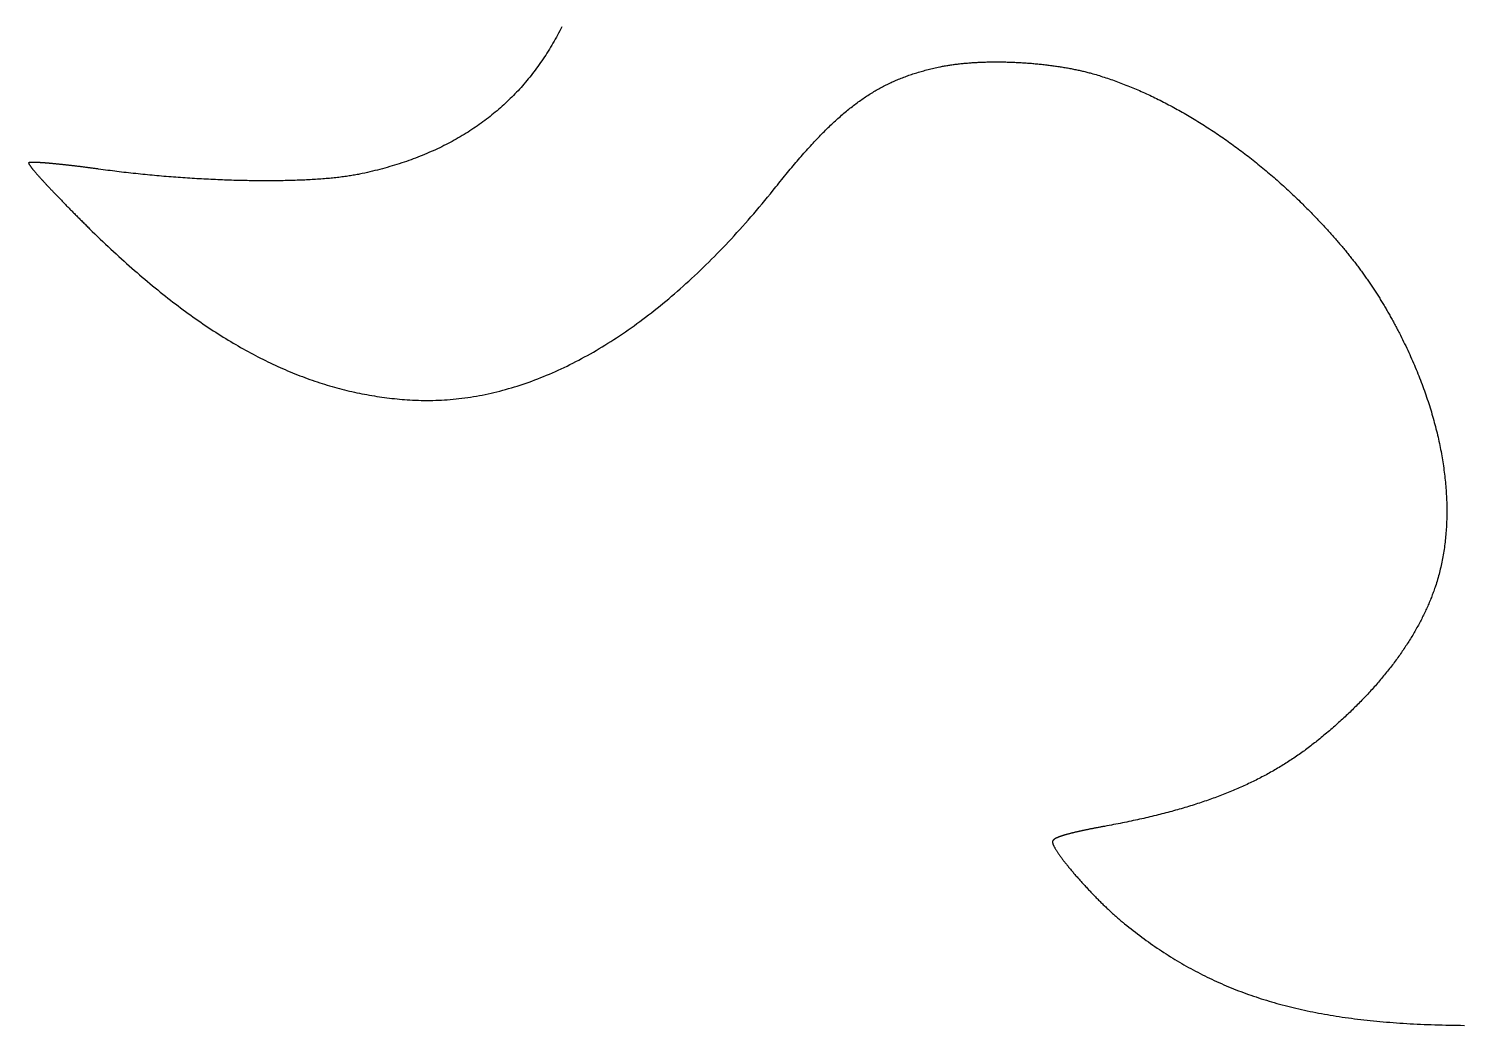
# Model space of a CAD drawing. Extents: x 0 to 527, y 0 to 420.
# Drawn here: x 487.32 to 496.7, y 25.66 to 32.19 of the extents above; entities that cross this region are included whole.
import ezdxf

# ---------------------------------------------------------------- set-up
doc = ezdxf.new("R2010")
doc.units = 0
doc.layers.get('0').update_dxf_attribs({"linetype": 'CONTINUOUS'})
doc.layers.add('LAYER_1', color=7, linetype='CONTINUOUS')

# ---------------------------------------------------------------- blocks, each defined once
blk = doc.blocks.new('LOGO')
at = {"layer": 'LAYER_1', "color": 5}
for points in [[(51.7285, 131.885, 0), (51.6534, 131.735, 0), (51.5774, 131.586, 0), (51.5005, 131.439, 0), (51.4225, 131.292, 0), (51.3436, 131.147, 0), (51.2637, 131.002, 0), (51.1829, 130.859, 0), (51.1011, 130.716, 0), (51.0183, 130.575, 0), (50.9346, 130.434, 0), (50.8499, 130.295, 0), (50.7642, 130.157, 0), (50.6776, 130.019, 0), (50.59, 129.883, 0), (50.5014, 129.748, 0), (50.4119, 129.613, 0), (50.3214, 129.48, 0), (50.2299, 129.348, 0), (50.1375, 129.216, 0), (50.0441, 129.086, 0), (49.9497, 128.957, 0), (49.8544, 128.829, 0), (49.7581, 128.702, 0), (49.6608, 128.576, 0), (49.5625, 128.451, 0), (49.4633, 128.326, 0), (49.3631, 128.203, 0), (49.262, 128.081, 0), (49.1598, 127.96, 0), (49.0567, 127.84, 0), (48.9527, 127.721, 0), (48.8476, 127.603, 0), (48.7416, 127.486, 0), (48.6346, 127.37, 0), (48.5267, 127.255, 0), (48.4178, 127.142, 0), (48.3079, 127.029, 0), (48.197, 126.917, 0), (48.0851, 126.806, 0), (47.9723, 126.696, 0), (47.8585, 126.587, 0), (47.7438, 126.479, 0), (47.628, 126.373, 0), (47.5113, 126.267, 0), (47.3936, 126.162, 0), (47.275, 126.058, 0), (47.1554, 125.956, 0), (47.0347, 125.854, 0), (46.9132, 125.753, 0), (46.7906, 125.653, 0), (46.6671, 125.555, 0), (46.5426, 125.457, 0), (46.4171, 125.36, 0), (46.2906, 125.265, 0), (46.1632, 125.17, 0), (46.0348, 125.077, 0), (45.9054, 124.984, 0), (45.775, 124.892, 0), (45.6437, 124.802, 0), (45.5114, 124.712, 0), (45.3781, 124.624, 0), (45.2438, 124.536, 0), (45.1085, 124.45, 0), (44.9723, 124.364, 0), (44.8351, 124.28, 0), (44.6969, 124.196, 0), (44.5577, 124.114, 0), (44.4176, 124.032, 0), (44.2764, 123.952, 0), (44.1343, 123.872, 0), (43.9912, 123.794, 0), (43.8472, 123.716, 0), (43.7021, 123.64, 0), (43.5561, 123.564, 0), (43.4091, 123.49, 0), (43.2611, 123.417, 0), (43.1121, 123.344, 0), (42.9622, 123.273, 0), (42.8112, 123.202, 0), (42.6593, 123.133, 0), (42.5064, 123.065, 0), (42.3525, 122.997, 0), (42.1976, 122.931, 0), (42.0418, 122.865, 0), (41.885, 122.801, 0), (41.7271, 122.738, 0), (41.5683, 122.675, 0), (41.4086, 122.614, 0), (41.2478, 122.554, 0), (41.086, 122.494, 0), (40.9233, 122.436, 0), (40.7596, 122.379, 0), (40.5949, 122.322, 0), (40.4292, 122.267, 0), (40.2625, 122.213, 0), (40.0948, 122.16, 0), (39.9262, 122.107, 0), (39.7565, 122.056, 0), (39.5859, 122.006, 0), (39.4143, 121.956, 0), (39.2417, 121.908, 0), (39.0681, 121.861, 0), (38.8935, 121.815, 0), (38.718, 121.769, 0), (38.5414, 121.725, 0), (38.3639, 121.682, 0), (38.1854, 121.639, 0), (38.0059, 121.598, 0), (37.8254, 121.558, 0), (37.6439, 121.519, 0), (37.4614, 121.48, 0)], [(78.3836, 129.047, 0), (78.4524, 129.062, 0), (78.5218, 129.076, 0), (78.5918, 129.089, 0), (78.6625, 129.103, 0), (78.7338, 129.116, 0), (78.8056, 129.129, 0), (78.8781, 129.141, 0), (78.9512, 129.153, 0), (79.0248, 129.165, 0), (79.099, 129.177, 0), (79.1737, 129.188, 0), (79.249, 129.199, 0), (79.3248, 129.21, 0), (79.4012, 129.221, 0), (79.478, 129.231, 0), (79.5554, 129.24, 0), (79.6333, 129.25, 0), (79.7117, 129.259, 0), (79.7905, 129.268, 0), (79.8698, 129.277, 0), (79.9496, 129.285, 0), (80.0298, 129.293, 0), (80.1105, 129.301, 0), (80.1915, 129.309, 0), (80.2731, 129.316, 0), (80.355, 129.323, 0), (80.4373, 129.329, 0), (80.52, 129.336, 0), (80.6031, 129.342, 0), (80.6866, 129.348, 0), (80.7705, 129.353, 0), (80.8547, 129.358, 0), (80.9392, 129.363, 0), (81.0241, 129.368, 0), (81.1093, 129.372, 0), (81.1948, 129.376, 0), (81.2806, 129.38, 0), (81.3668, 129.383, 0), (81.4532, 129.386, 0), (81.5399, 129.389, 0), (81.6269, 129.392, 0), (81.7141, 129.394, 0), (81.8016, 129.396, 0), (81.8893, 129.398, 0), (81.9772, 129.4, 0), (82.0654, 129.401, 0), (82.1538, 129.402, 0), (82.2424, 129.402, 0), (82.3312, 129.403, 0), (82.4201, 129.403, 0), (82.5093, 129.402, 0), (82.5986, 129.402, 0), (82.6881, 129.401, 0), (82.7777, 129.4, 0), (82.8674, 129.399, 0), (82.9573, 129.397, 0), (83.0473, 129.395, 0), (83.1374, 129.393, 0), (83.2276, 129.391, 0), (83.3179, 129.388, 0), (83.4082, 129.385, 0), (83.4987, 129.382, 0), (83.5892, 129.378, 0), (83.6797, 129.374, 0), (83.7703, 129.37, 0), (83.8609, 129.366, 0), (83.9516, 129.361, 0), (84.0422, 129.356, 0), (84.1329, 129.351, 0), (84.2236, 129.346, 0), (84.3142, 129.34, 0), (84.4048, 129.334, 0), (84.4954, 129.328, 0), (84.5859, 129.321, 0), (84.6764, 129.314, 0), (84.7669, 129.307, 0), (84.8572, 129.3, 0), (84.9475, 129.292, 0), (85.0377, 129.284, 0), (85.1277, 129.276, 0), (85.2177, 129.268, 0), (85.3075, 129.259, 0), (85.3973, 129.25, 0), (85.4868, 129.241, 0), (85.5763, 129.231, 0), (85.6656, 129.222, 0), (85.7547, 129.212, 0), (85.8436, 129.201, 0), (85.9323, 129.191, 0), (86.0209, 129.18, 0), (86.1092, 129.169, 0), (86.1974, 129.157, 0), (86.2853, 129.146, 0), (86.3729, 129.134, 0), (86.4604, 129.122, 0), (86.5475, 129.109, 0), (86.6344, 129.097, 0), (86.7211, 129.084, 0), (86.8074, 129.071, 0), (86.8935, 129.057, 0), (86.9793, 129.044, 0), (87.0647, 129.03, 0), (87.1499, 129.015, 0), (87.2347, 129.001, 0), (87.3192, 128.986, 0), (87.4033, 128.971, 0), (87.4871, 128.956, 0), (87.5705, 128.94, 0), (87.6535, 128.925, 0), (87.7361, 128.909, 0), (87.8184, 128.892, 0), (87.9002, 128.876, 0), (87.9816, 128.859, 0), (88.0626, 128.842, 0), (88.1432, 128.825, 0), (88.2233, 128.807, 0), (88.303, 128.789, 0), (88.3822, 128.771, 0), (88.4609, 128.753, 0), (88.5392, 128.735, 0), (88.617, 128.716, 0), (88.6942, 128.697, 0), (88.771, 128.677, 0), (88.8472, 128.658, 0), (88.923, 128.638, 0), (88.9981, 128.618, 0), (89.0728, 128.598, 0)], [(66.8301, 120.581, 0), (66.9342, 120.711, 0), (67.0376, 120.841, 0), (67.1404, 120.968, 0), (67.2427, 121.095, 0), (67.3443, 121.22, 0), (67.4453, 121.344, 0), (67.5457, 121.467, 0), (67.6456, 121.588, 0), (67.7449, 121.709, 0), (67.8437, 121.827, 0), (67.9419, 121.945, 0), (68.0396, 122.061, 0), (68.1368, 122.177, 0), (68.2334, 122.291, 0), (68.3296, 122.403, 0), (68.4253, 122.515, 0), (68.5205, 122.625, 0), (68.6152, 122.734, 0), (68.7095, 122.842, 0), (68.8034, 122.948, 0), (68.8968, 123.054, 0), (68.9897, 123.158, 0), (69.0823, 123.261, 0), (69.1744, 123.363, 0), (69.2662, 123.464, 0), (69.3575, 123.564, 0), (69.4485, 123.662, 0), (69.5391, 123.76, 0), (69.6294, 123.856, 0), (69.7193, 123.951, 0), (69.8089, 124.045, 0), (69.8981, 124.138, 0), (69.9871, 124.23, 0), (70.0757, 124.321, 0), (70.164, 124.411, 0), (70.2521, 124.499, 0), (70.3399, 124.587, 0), (70.4274, 124.673, 0), (70.5146, 124.759, 0), (70.6016, 124.843, 0), (70.6884, 124.927, 0), (70.775, 125.009, 0), (70.8613, 125.09, 0), (70.9474, 125.171, 0), (71.0334, 125.25, 0), (71.1191, 125.328, 0), (71.2047, 125.406, 0), (71.2901, 125.482, 0), (71.3754, 125.557, 0), (71.4605, 125.632, 0), (71.5455, 125.705, 0), (71.6303, 125.778, 0), (71.7151, 125.849, 0), (71.7997, 125.92, 0), (71.8843, 125.99, 0), (71.9687, 126.058, 0), (72.0531, 126.126, 0), (72.1375, 126.193, 0), (72.2217, 126.259, 0), (72.306, 126.324, 0), (72.3902, 126.389, 0), (72.4744, 126.452, 0), (72.5585, 126.515, 0), (72.6427, 126.576, 0), (72.7269, 126.637, 0), (72.8111, 126.697, 0), (72.8953, 126.756, 0), (72.9796, 126.815, 0), (73.0639, 126.872, 0), (73.1482, 126.929, 0), (73.2327, 126.984, 0), (73.3172, 127.04, 0), (73.4018, 127.094, 0), (73.4865, 127.147, 0), (73.5713, 127.2, 0), (73.6562, 127.252, 0), (73.7413, 127.303, 0), (73.8265, 127.353, 0), (73.9119, 127.403, 0), (73.9974, 127.452, 0), (74.0831, 127.5, 0), (74.1689, 127.547, 0), (74.255, 127.594, 0), (74.3412, 127.64, 0), (74.4277, 127.685, 0), (74.5144, 127.73, 0), (74.6013, 127.774, 0), (74.6885, 127.817, 0), (74.7759, 127.859, 0), (74.8635, 127.901, 0), (74.9515, 127.943, 0), (75.0397, 127.983, 0), (75.1282, 128.023, 0), (75.217, 128.062, 0), (75.3062, 128.101, 0), (75.3956, 128.139, 0), (75.4854, 128.176, 0), (75.5755, 128.213, 0), (75.666, 128.249, 0), (75.7568, 128.285, 0), (75.8481, 128.32, 0), (75.9397, 128.354, 0), (76.0316, 128.388, 0), (76.124, 128.421, 0), (76.2168, 128.454, 0), (76.3101, 128.486, 0), (76.4037, 128.518, 0), (76.4978, 128.549, 0), (76.5924, 128.579, 0), (76.6874, 128.609, 0), (76.7829, 128.639, 0), (76.8789, 128.668, 0), (76.9754, 128.696, 0), (77.0724, 128.724, 0), (77.1699, 128.752, 0), (77.2679, 128.779, 0), (77.3664, 128.806, 0), (77.4655, 128.832, 0), (77.5652, 128.857, 0), (77.6654, 128.883, 0), (77.7662, 128.907, 0), (77.8676, 128.932, 0), (77.9695, 128.956, 0), (78.0721, 128.979, 0), (78.1753, 129.002, 0), (78.2791, 129.025, 0), (78.3836, 129.047, 0)], [(89.0728, 128.598, 0), (89.1875, 128.566, 0), (89.3024, 128.533, 0), (89.4176, 128.5, 0), (89.5331, 128.466, 0), (89.6488, 128.431, 0), (89.7647, 128.395, 0), (89.8808, 128.358, 0), (89.9972, 128.321, 0), (90.1138, 128.283, 0), (90.2306, 128.245, 0), (90.3476, 128.205, 0), (90.4648, 128.165, 0), (90.5822, 128.124, 0), (90.6998, 128.082, 0), (90.8176, 128.04, 0), (90.9356, 127.997, 0), (91.0537, 127.953, 0), (91.1721, 127.908, 0), (91.2905, 127.863, 0), (91.4092, 127.817, 0), (91.528, 127.77, 0), (91.6469, 127.723, 0), (91.766, 127.674, 0), (91.8852, 127.626, 0), (92.0046, 127.576, 0), (92.1241, 127.526, 0), (92.2437, 127.475, 0), (92.3634, 127.423, 0), (92.4832, 127.371, 0), (92.6032, 127.318, 0), (92.7232, 127.264, 0), (92.8434, 127.21, 0), (92.9636, 127.155, 0), (93.084, 127.099, 0), (93.2044, 127.042, 0), (93.3248, 126.985, 0), (93.4454, 126.928, 0), (93.566, 126.869, 0), (93.6867, 126.81, 0), (93.8074, 126.751, 0), (93.9282, 126.69, 0), (94.049, 126.629, 0), (94.1699, 126.568, 0), (94.2908, 126.505, 0), (94.4117, 126.442, 0), (94.5327, 126.379, 0), (94.6536, 126.315, 0), (94.7746, 126.25, 0), (94.8956, 126.184, 0), (95.0166, 126.118, 0), (95.1376, 126.052, 0), (95.2586, 125.984, 0), (95.3795, 125.917, 0), (95.5005, 125.848, 0), (95.6214, 125.779, 0), (95.7423, 125.709, 0), (95.8632, 125.639, 0), (95.984, 125.568, 0), (96.1048, 125.497, 0), (96.2255, 125.425, 0), (96.3462, 125.352, 0), (96.4668, 125.279, 0), (96.5873, 125.205, 0), (96.7078, 125.13, 0), (96.8282, 125.056, 0), (96.9485, 124.98, 0), (97.0687, 124.904, 0), (97.1889, 124.827, 0), (97.3089, 124.75, 0), (97.4288, 124.672, 0), (97.5487, 124.594, 0), (97.6684, 124.515, 0), (97.788, 124.436, 0), (97.9074, 124.356, 0), (98.0268, 124.275, 0), (98.146, 124.194, 0), (98.2651, 124.113, 0), (98.384, 124.03, 0), (98.5028, 123.948, 0), (98.6214, 123.865, 0), (98.7398, 123.781, 0), (98.8581, 123.697, 0), (98.9763, 123.612, 0), (99.0942, 123.527, 0), (99.212, 123.441, 0), (99.3295, 123.355, 0), (99.4469, 123.268, 0), (99.5641, 123.181, 0), (99.6811, 123.093, 0), (99.7979, 123.005, 0), (99.9145, 122.916, 0), (100.031, 122.827, 0), (100.147, 122.738, 0), (100.263, 122.647, 0), (100.378, 122.557, 0), (100.494, 122.466, 0), (100.609, 122.374, 0), (100.724, 122.282, 0), (100.839, 122.19, 0), (100.953, 122.097, 0), (101.067, 122.003, 0), (101.181, 121.909, 0), (101.295, 121.815, 0), (101.408, 121.72, 0), (101.521, 121.625, 0), (101.634, 121.53, 0), (101.746, 121.433, 0), (101.858, 121.337, 0), (101.97, 121.24, 0), (102.082, 121.143, 0), (102.193, 121.045, 0), (102.304, 120.947, 0), (102.414, 120.848, 0), (102.525, 120.749, 0), (102.634, 120.65, 0), (102.744, 120.55, 0), (102.853, 120.45, 0), (102.962, 120.349, 0), (103.071, 120.248, 0), (103.179, 120.146, 0), (103.286, 120.045, 0), (103.394, 119.942, 0), (103.501, 119.84, 0), (103.607, 119.737, 0), (103.714, 119.633, 0), (103.819, 119.53, 0), (103.925, 119.425, 0)], [(19.0464, 121.833, 0), (18.9851, 121.842, 0), (18.924, 121.85, 0), (18.863, 121.859, 0), (18.8022, 121.867, 0), (18.7415, 121.875, 0), (18.681, 121.883, 0), (18.6207, 121.892, 0), (18.5606, 121.9, 0), (18.5006, 121.908, 0), (18.4409, 121.916, 0), (18.3813, 121.924, 0), (18.3219, 121.931, 0), (18.2627, 121.939, 0), (18.2038, 121.947, 0), (18.145, 121.954, 0), (18.0865, 121.962, 0), (18.0282, 121.97, 0), (17.9701, 121.977, 0), (17.9122, 121.984, 0), (17.8546, 121.992, 0), (17.7972, 121.999, 0), (17.7401, 122.006, 0), (17.6832, 122.013, 0), (17.6266, 122.02, 0), (17.5703, 122.027, 0), (17.5142, 122.034, 0), (17.4584, 122.041, 0), (17.4028, 122.047, 0), (17.3476, 122.054, 0), (17.2926, 122.06, 0), (17.238, 122.067, 0), (17.1836, 122.073, 0), (17.1295, 122.08, 0), (17.0757, 122.086, 0), (17.0223, 122.092, 0), (16.9692, 122.098, 0), (16.9164, 122.104, 0), (16.8639, 122.11, 0), (16.8117, 122.116, 0), (16.7599, 122.122, 0), (16.7084, 122.128, 0), (16.6573, 122.133, 0), (16.6066, 122.139, 0), (16.5562, 122.144, 0), (16.5061, 122.15, 0), (16.4564, 122.155, 0), (16.4071, 122.16, 0), (16.3582, 122.165, 0), (16.3097, 122.17, 0), (16.2615, 122.175, 0), (16.2138, 122.18, 0), (16.1664, 122.185, 0), (16.1194, 122.19, 0), (16.0729, 122.194, 0), (16.0267, 122.199, 0), (15.981, 122.203, 0), (15.9357, 122.208, 0), (15.8909, 122.212, 0), (15.8464, 122.216, 0), (15.8024, 122.22, 0), (15.7589, 122.224, 0), (15.7158, 122.228, 0), (15.6731, 122.232, 0), (15.6309, 122.236, 0), (15.5892, 122.24, 0), (15.5479, 122.243, 0), (15.5072, 122.247, 0), (15.4668, 122.25, 0), (15.427, 122.254, 0), (15.3877, 122.257, 0), (15.3488, 122.26, 0), (15.3105, 122.263, 0), (15.2727, 122.266, 0), (15.2353, 122.269, 0), (15.1985, 122.271, 0), (15.1622, 122.274, 0), (15.1264, 122.277, 0), (15.0912, 122.279, 0), (15.0565, 122.282, 0), (15.0223, 122.284, 0), (14.9887, 122.286, 0), (14.9556, 122.288, 0), (14.9231, 122.29, 0), (14.8911, 122.292, 0), (14.8597, 122.294, 0), (14.8289, 122.295, 0), (14.7986, 122.297, 0), (14.7689, 122.298, 0), (14.7398, 122.3, 0), (14.7113, 122.301, 0), (14.6834, 122.302, 0), (14.6561, 122.303, 0), (14.6294, 122.304, 0), (14.6032, 122.305, 0), (14.5778, 122.306, 0), (14.5529, 122.307, 0), (14.5286, 122.307, 0), (14.505, 122.308, 0), (14.482, 122.308, 0), (14.4597, 122.308, 0), (14.438, 122.309, 0), (14.4169, 122.309, 0), (14.3965, 122.309, 0), (14.3768, 122.308, 0), (14.3577, 122.308, 0), (14.3393, 122.308, 0), (14.3216, 122.307, 0), (14.3045, 122.307, 0), (14.2882, 122.306, 0), (14.2725, 122.305, 0), (14.2575, 122.304, 0), (14.2432, 122.303, 0), (14.2297, 122.302, 0), (14.2168, 122.301, 0), (14.2046, 122.299, 0), (14.1932, 122.298, 0), (14.1825, 122.296, 0), (14.1725, 122.295, 0), (14.1632, 122.293, 0), (14.1547, 122.291, 0), (14.147, 122.289, 0), (14.14, 122.287, 0), (14.1337, 122.284, 0), (14.1282, 122.282, 0), (14.1235, 122.279, 0), (14.1195, 122.277, 0), (14.1163, 122.274, 0)], [(14.1163, 122.274, 0), (14.1139, 122.271, 0), (14.1122, 122.267, 0), (14.1113, 122.262, 0), (14.1112, 122.257, 0), (14.1117, 122.251, 0), (14.1131, 122.244, 0), (14.1151, 122.237, 0), (14.1179, 122.229, 0), (14.1214, 122.22, 0), (14.1257, 122.21, 0), (14.1306, 122.2, 0), (14.1363, 122.189, 0), (14.1427, 122.177, 0), (14.1498, 122.165, 0), (14.1576, 122.152, 0), (14.1661, 122.139, 0), (14.1752, 122.124, 0), (14.1851, 122.11, 0), (14.1957, 122.094, 0), (14.2069, 122.078, 0), (14.2188, 122.061, 0), (14.2314, 122.044, 0), (14.2446, 122.025, 0), (14.2585, 122.007, 0), (14.2731, 121.987, 0), (14.2883, 121.967, 0), (14.3042, 121.947, 0), (14.3207, 121.926, 0), (14.3378, 121.904, 0), (14.3556, 121.882, 0), (14.374, 121.859, 0), (14.393, 121.835, 0), (14.4127, 121.811, 0), (14.433, 121.786, 0), (14.4539, 121.761, 0), (14.4754, 121.735, 0), (14.4975, 121.709, 0), (14.5202, 121.682, 0), (14.5435, 121.654, 0), (14.5674, 121.626, 0), (14.5919, 121.598, 0), (14.6169, 121.569, 0), (14.6426, 121.539, 0), (14.6688, 121.509, 0), (14.6955, 121.478, 0), (14.7229, 121.447, 0), (14.7508, 121.415, 0), (14.7793, 121.383, 0), (14.8083, 121.35, 0), (14.8378, 121.317, 0), (14.868, 121.283, 0), (14.8986, 121.249, 0), (14.9298, 121.214, 0), (14.9615, 121.179, 0), (14.9937, 121.143, 0), (15.0265, 121.107, 0), (15.0598, 121.07, 0), (15.0935, 121.033, 0), (15.1278, 120.995, 0), (15.1626, 120.957, 0), (15.1979, 120.919, 0), (15.2337, 120.88, 0), (15.27, 120.841, 0), (15.3068, 120.801, 0), (15.344, 120.761, 0), (15.3817, 120.72, 0), (15.4199, 120.679, 0), (15.4586, 120.638, 0), (15.4977, 120.596, 0), (15.5373, 120.553, 0), (15.5774, 120.511, 0), (15.6179, 120.468, 0), (15.6588, 120.424, 0), (15.7002, 120.38, 0), (15.742, 120.336, 0), (15.7843, 120.291, 0), (15.827, 120.246, 0), (15.8701, 120.201, 0), (15.9136, 120.155, 0), (15.9576, 120.109, 0), (16.0019, 120.063, 0), (16.0467, 120.016, 0), (16.0919, 119.969, 0), (16.1374, 119.921, 0), (16.1834, 119.874, 0), (16.2297, 119.825, 0), (16.2765, 119.777, 0), (16.3236, 119.728, 0), (16.3711, 119.679, 0), (16.419, 119.63, 0), (16.4672, 119.58, 0), (16.5158, 119.53, 0), (16.5647, 119.48, 0), (16.614, 119.429, 0), (16.6637, 119.378, 0), (16.7137, 119.327, 0), (16.7641, 119.276, 0), (16.8147, 119.224, 0), (16.8658, 119.172, 0), (16.9171, 119.12, 0), (16.9688, 119.067, 0), (17.0208, 119.014, 0), (17.0731, 118.961, 0), (17.1257, 118.908, 0), (17.1786, 118.855, 0), (17.2318, 118.801, 0), (17.2853, 118.747, 0), (17.3391, 118.693, 0), (17.3932, 118.638, 0), (17.4476, 118.584, 0), (17.5023, 118.529, 0), (17.5572, 118.474, 0), (17.6124, 118.418, 0), (17.6679, 118.363, 0), (17.7236, 118.307, 0), (17.7796, 118.251, 0), (17.8359, 118.195, 0), (17.8924, 118.139, 0), (17.9491, 118.083, 0), (18.0061, 118.026, 0), (18.0633, 117.97, 0), (18.1208, 117.913, 0), (18.1785, 117.856, 0), (18.2364, 117.799, 0), (18.2945, 117.741, 0), (18.3528, 117.684, 0), (18.4114, 117.626, 0)], [(37.4614, 121.48, 0), (37.3748, 121.463, 0), (37.2867, 121.446, 0), (37.197, 121.429, 0), (37.1057, 121.412, 0), (37.0128, 121.396, 0), (36.9184, 121.38, 0), (36.8225, 121.365, 0), (36.7251, 121.349, 0), (36.6262, 121.335, 0), (36.5258, 121.32, 0), (36.4239, 121.306, 0), (36.3207, 121.292, 0), (36.2159, 121.279, 0), (36.1098, 121.265, 0), (36.0023, 121.252, 0), (35.8934, 121.24, 0), (35.7831, 121.228, 0), (35.6715, 121.216, 0), (35.5586, 121.204, 0), (35.4444, 121.193, 0), (35.3288, 121.182, 0), (35.212, 121.172, 0), (35.0939, 121.161, 0), (34.9746, 121.151, 0), (34.854, 121.142, 0), (34.7322, 121.133, 0), (34.6093, 121.124, 0), (34.4851, 121.115, 0), (34.3598, 121.107, 0), (34.2333, 121.099, 0), (34.1057, 121.091, 0), (33.9769, 121.084, 0), (33.8471, 121.077, 0), (33.7162, 121.07, 0), (33.5842, 121.064, 0), (33.4512, 121.058, 0), (33.3171, 121.052, 0), (33.182, 121.047, 0), (33.0459, 121.042, 0), (32.9088, 121.037, 0), (32.7708, 121.033, 0), (32.6318, 121.029, 0), (32.4918, 121.025, 0), (32.351, 121.022, 0), (32.2092, 121.019, 0), (32.0665, 121.016, 0), (31.923, 121.014, 0), (31.7786, 121.012, 0), (31.6333, 121.01, 0), (31.4873, 121.008, 0), (31.3404, 121.007, 0), (31.1927, 121.006, 0), (31.0443, 121.006, 0), (30.8951, 121.006, 0), (30.7451, 121.006, 0), (30.5944, 121.006, 0), (30.4431, 121.007, 0), (30.291, 121.008, 0), (30.1382, 121.009, 0), (29.9848, 121.011, 0), (29.8307, 121.013, 0), (29.676, 121.015, 0), (29.5207, 121.018, 0), (29.3648, 121.021, 0), (29.2083, 121.024, 0), (29.0512, 121.028, 0), (28.8936, 121.032, 0), (28.7355, 121.036, 0), (28.5768, 121.041, 0), (28.4176, 121.046, 0), (28.258, 121.051, 0), (28.0979, 121.056, 0), (27.9373, 121.062, 0), (27.7763, 121.068, 0), (27.6149, 121.075, 0), (27.4531, 121.081, 0), (27.2909, 121.089, 0), (27.1283, 121.096, 0), (26.9654, 121.104, 0), (26.8021, 121.112, 0), (26.6385, 121.12, 0), (26.4746, 121.128, 0), (26.3104, 121.137, 0), (26.146, 121.147, 0), (25.9812, 121.156, 0), (25.8163, 121.166, 0), (25.6511, 121.176, 0), (25.4857, 121.187, 0), (25.3201, 121.198, 0), (25.1544, 121.209, 0), (24.9885, 121.22, 0), (24.8224, 121.232, 0), (24.6562, 121.244, 0), (24.4899, 121.256, 0), (24.3235, 121.269, 0), (24.1571, 121.282, 0), (23.9905, 121.295, 0), (23.8239, 121.308, 0), (23.6573, 121.322, 0), (23.4907, 121.336, 0), (23.3241, 121.351, 0), (23.1575, 121.366, 0), (22.9909, 121.381, 0), (22.8244, 121.396, 0), (22.658, 121.412, 0), (22.4916, 121.428, 0), (22.3254, 121.444, 0), (22.1592, 121.461, 0), (21.9932, 121.478, 0), (21.8274, 121.495, 0), (21.6617, 121.512, 0), (21.4962, 121.53, 0), (21.3309, 121.548, 0), (21.1658, 121.567, 0), (21.0009, 121.585, 0), (20.8363, 121.604, 0), (20.6719, 121.624, 0), (20.5078, 121.643, 0), (20.3441, 121.663, 0), (20.1806, 121.683, 0), (20.0174, 121.704, 0), (19.8546, 121.725, 0), (19.6922, 121.746, 0), (19.5301, 121.767, 0), (19.3685, 121.789, 0), (19.2072, 121.811, 0), (19.0464, 121.833, 0)], [(40.998, 105.544, 0), (41.201, 105.532, 0), (41.4043, 105.522, 0), (41.6077, 105.515, 0), (41.8112, 105.509, 0), (42.0148, 105.506, 0), (42.2186, 105.505, 0), (42.4226, 105.506, 0), (42.6267, 105.509, 0), (42.8309, 105.515, 0), (43.0352, 105.522, 0), (43.2396, 105.532, 0), (43.4442, 105.543, 0), (43.6489, 105.557, 0), (43.8537, 105.573, 0), (44.0585, 105.591, 0), (44.2635, 105.612, 0), (44.4686, 105.634, 0), (44.6738, 105.659, 0), (44.8791, 105.685, 0), (45.0845, 105.714, 0), (45.2899, 105.745, 0), (45.4955, 105.778, 0), (45.7011, 105.813, 0), (45.9068, 105.85, 0), (46.1126, 105.889, 0), (46.3184, 105.931, 0), (46.5243, 105.974, 0), (46.7303, 106.02, 0), (46.9363, 106.067, 0), (47.1424, 106.117, 0), (47.3485, 106.169, 0), (47.5546, 106.223, 0), (47.7608, 106.279, 0), (47.9671, 106.337, 0), (48.1734, 106.397, 0), (48.3797, 106.46, 0), (48.586, 106.524, 0), (48.7924, 106.59, 0), (48.9988, 106.659, 0), (49.2052, 106.73, 0), (49.4117, 106.802, 0), (49.6181, 106.877, 0), (49.8245, 106.954, 0), (50.031, 107.033, 0), (50.2374, 107.114, 0), (50.4439, 107.197, 0), (50.6503, 107.282, 0), (50.8567, 107.369, 0), (51.0632, 107.458, 0), (51.2696, 107.549, 0), (51.4759, 107.643, 0), (51.6823, 107.738, 0), (51.8886, 107.835, 0), (52.0949, 107.935, 0), (52.3012, 108.036, 0), (52.5074, 108.14, 0), (52.7136, 108.245, 0), (52.9197, 108.353, 0), (53.1258, 108.463, 0), (53.3318, 108.574, 0), (53.5378, 108.688, 0), (53.7437, 108.804, 0), (53.9496, 108.921, 0), (54.1553, 109.041, 0), (54.3611, 109.163, 0), (54.5667, 109.287, 0), (54.7723, 109.413, 0), (54.9777, 109.54, 0), (55.1831, 109.67, 0), (55.3885, 109.802, 0), (55.5937, 109.936, 0), (55.7988, 110.072, 0), (56.0038, 110.21, 0), (56.2087, 110.35, 0), (56.4136, 110.492, 0), (56.6183, 110.636, 0), (56.8229, 110.782, 0), (57.0273, 110.93, 0), (57.2317, 111.08, 0), (57.4359, 111.231, 0), (57.64, 111.385, 0), (57.844, 111.541, 0), (58.0478, 111.699, 0), (58.2515, 111.859, 0), (58.4551, 112.021, 0), (58.6585, 112.185, 0), (58.8618, 112.35, 0), (59.0649, 112.518, 0), (59.2679, 112.688, 0), (59.4707, 112.86, 0), (59.6733, 113.033, 0), (59.8758, 113.209, 0), (60.0781, 113.387, 0), (60.2802, 113.566, 0), (60.4822, 113.748, 0), (60.6839, 113.931, 0), (60.8855, 114.117, 0), (61.0869, 114.304, 0), (61.2881, 114.494, 0), (61.4892, 114.685, 0), (61.69, 114.878, 0), (61.8906, 115.073, 0), (62.091, 115.27, 0), (62.2912, 115.47, 0), (62.4912, 115.671, 0), (62.691, 115.874, 0), (62.8905, 116.079, 0), (63.0899, 116.285, 0), (63.289, 116.494, 0), (63.4878, 116.705, 0), (63.6865, 116.918, 0), (63.8849, 117.132, 0), (64.0831, 117.349, 0), (64.281, 117.567, 0), (64.4787, 117.787, 0), (64.6761, 118.01, 0), (64.8732, 118.234, 0), (65.0702, 118.46, 0), (65.2668, 118.688, 0), (65.4632, 118.918, 0), (65.6593, 119.15, 0), (65.8551, 119.384, 0), (66.0507, 119.619, 0), (66.246, 119.857, 0), (66.441, 120.096, 0), (66.6357, 120.338, 0), (66.8301, 120.581, 0)], [(103.925, 119.425, 0), (104, 119.351, 0), (104.075, 119.276, 0), (104.149, 119.202, 0), (104.223, 119.128, 0), (104.296, 119.054, 0), (104.369, 118.981, 0), (104.441, 118.907, 0), (104.513, 118.834, 0), (104.585, 118.761, 0), (104.656, 118.688, 0), (104.726, 118.616, 0), (104.797, 118.543, 0), (104.866, 118.471, 0), (104.936, 118.399, 0), (105.005, 118.327, 0), (105.073, 118.255, 0), (105.141, 118.183, 0), (105.209, 118.112, 0), (105.276, 118.04, 0), (105.343, 117.969, 0), (105.409, 117.898, 0), (105.475, 117.827, 0), (105.541, 117.756, 0), (105.606, 117.686, 0), (105.671, 117.615, 0), (105.735, 117.545, 0), (105.799, 117.474, 0), (105.863, 117.404, 0), (105.926, 117.334, 0), (105.989, 117.264, 0), (106.052, 117.194, 0), (106.114, 117.124, 0), (106.176, 117.054, 0), (106.237, 116.985, 0), (106.298, 116.915, 0), (106.359, 116.846, 0), (106.419, 116.776, 0), (106.479, 116.707, 0), (106.539, 116.637, 0), (106.598, 116.568, 0), (106.657, 116.499, 0), (106.716, 116.43, 0), (106.774, 116.361, 0), (106.832, 116.291, 0), (106.89, 116.222, 0), (106.947, 116.153, 0), (107.004, 116.084, 0), (107.061, 116.015, 0), (107.117, 115.946, 0), (107.173, 115.877, 0), (107.229, 115.808, 0), (107.284, 115.739, 0), (107.339, 115.67, 0), (107.394, 115.601, 0), (107.449, 115.532, 0), (107.503, 115.463, 0), (107.557, 115.394, 0), (107.611, 115.325, 0), (107.664, 115.256, 0), (107.717, 115.187, 0), (107.77, 115.118, 0), (107.823, 115.049, 0), (107.875, 114.98, 0), (107.927, 114.91, 0), (107.979, 114.841, 0), (108.03, 114.772, 0), (108.081, 114.702, 0), (108.132, 114.633, 0), (108.183, 114.563, 0), (108.234, 114.493, 0), (108.284, 114.424, 0), (108.334, 114.354, 0), (108.384, 114.284, 0), (108.433, 114.214, 0), (108.483, 114.144, 0), (108.532, 114.073, 0), (108.581, 114.003, 0), (108.629, 113.933, 0), (108.678, 113.862, 0), (108.726, 113.791, 0), (108.774, 113.721, 0), (108.822, 113.65, 0), (108.869, 113.579, 0), (108.917, 113.507, 0), (108.964, 113.436, 0), (109.011, 113.365, 0), (109.058, 113.293, 0), (109.104, 113.221, 0), (109.151, 113.149, 0), (109.197, 113.077, 0), (109.243, 113.005, 0), (109.289, 112.932, 0), (109.335, 112.86, 0), (109.381, 112.787, 0), (109.426, 112.714, 0), (109.471, 112.641, 0), (109.516, 112.567, 0), (109.561, 112.494, 0), (109.606, 112.42, 0), (109.651, 112.346, 0), (109.695, 112.272, 0), (109.74, 112.197, 0), (109.784, 112.123, 0), (109.828, 112.048, 0), (109.872, 111.973, 0), (109.916, 111.897, 0), (109.96, 111.822, 0), (110.003, 111.746, 0), (110.047, 111.67, 0), (110.09, 111.593, 0), (110.133, 111.517, 0), (110.176, 111.44, 0), (110.219, 111.363, 0), (110.262, 111.286, 0), (110.305, 111.208, 0), (110.348, 111.13, 0), (110.391, 111.052, 0), (110.433, 110.973, 0), (110.476, 110.894, 0), (110.518, 110.815, 0), (110.56, 110.736, 0), (110.603, 110.656, 0), (110.645, 110.576, 0), (110.687, 110.496, 0), (110.729, 110.415, 0), (110.771, 110.334, 0), (110.813, 110.253, 0)], [(18.4114, 117.626, 0), (18.6004, 117.441, 0), (18.7889, 117.257, 0), (18.9772, 117.075, 0), (19.165, 116.895, 0), (19.3525, 116.716, 0), (19.5396, 116.538, 0), (19.7264, 116.362, 0), (19.9128, 116.188, 0), (20.0988, 116.015, 0), (20.2845, 115.843, 0), (20.4699, 115.673, 0), (20.655, 115.505, 0), (20.8397, 115.338, 0), (21.0241, 115.173, 0), (21.2082, 115.009, 0), (21.3919, 114.847, 0), (21.5754, 114.686, 0), (21.7585, 114.526, 0), (21.9414, 114.368, 0), (22.1239, 114.212, 0), (22.3062, 114.057, 0), (22.4882, 113.904, 0), (22.6699, 113.752, 0), (22.8514, 113.601, 0), (23.0325, 113.452, 0), (23.2134, 113.305, 0), (23.3941, 113.159, 0), (23.5745, 113.014, 0), (23.7546, 112.871, 0), (23.9345, 112.73, 0), (24.1142, 112.589, 0), (24.2936, 112.451, 0), (24.4728, 112.314, 0), (24.6518, 112.178, 0), (24.8305, 112.043, 0), (25.0091, 111.911, 0), (25.1874, 111.779, 0), (25.3655, 111.649, 0), (25.5434, 111.521, 0), (25.7212, 111.393, 0), (25.8987, 111.268, 0), (26.0761, 111.144, 0), (26.2532, 111.021, 0), (26.4302, 110.899, 0), (26.6071, 110.779, 0), (26.7837, 110.661, 0), (26.9603, 110.544, 0), (27.1366, 110.428, 0), (27.3128, 110.314, 0), (27.4889, 110.201, 0), (27.6648, 110.089, 0), (27.8406, 109.979, 0), (28.0162, 109.871, 0), (28.1917, 109.764, 0), (28.3671, 109.658, 0), (28.5424, 109.553, 0), (28.7176, 109.45, 0), (28.8927, 109.349, 0), (29.0676, 109.248, 0), (29.2425, 109.149, 0), (29.4173, 109.052, 0), (29.592, 108.956, 0), (29.7666, 108.861, 0), (29.9411, 108.768, 0), (30.1156, 108.676, 0), (30.29, 108.585, 0), (30.4643, 108.496, 0), (30.6386, 108.408, 0), (30.8128, 108.321, 0), (30.987, 108.236, 0), (31.1611, 108.152, 0), (31.3352, 108.07, 0), (31.5093, 107.989, 0), (31.6834, 107.909, 0), (31.8574, 107.831, 0), (32.0314, 107.754, 0), (32.2054, 107.678, 0), (32.3793, 107.604, 0), (32.5533, 107.53, 0), (32.7273, 107.459, 0), (32.9013, 107.388, 0), (33.0753, 107.319, 0), (33.2493, 107.252, 0), (33.4234, 107.185, 0), (33.5974, 107.12, 0), (33.7715, 107.056, 0), (33.9457, 106.994, 0), (34.1199, 106.933, 0), (34.2941, 106.873, 0), (34.4684, 106.814, 0), (34.6427, 106.757, 0), (34.8171, 106.701, 0), (34.9915, 106.647, 0), (35.1661, 106.593, 0), (35.3407, 106.541, 0), (35.5154, 106.491, 0), (35.6902, 106.441, 0), (35.865, 106.393, 0), (36.04, 106.346, 0), (36.2151, 106.3, 0), (36.3902, 106.256, 0), (36.5655, 106.213, 0), (36.7409, 106.171, 0), (36.9164, 106.131, 0), (37.0921, 106.092, 0), (37.2678, 106.054, 0), (37.4438, 106.017, 0), (37.6198, 105.981, 0), (37.796, 105.947, 0), (37.9723, 105.914, 0), (38.1488, 105.883, 0), (38.3255, 105.852, 0), (38.5023, 105.823, 0), (38.6793, 105.795, 0), (38.8565, 105.768, 0), (39.0338, 105.743, 0), (39.2114, 105.719, 0), (39.3891, 105.696, 0), (39.567, 105.674, 0), (39.7451, 105.653, 0), (39.9235, 105.634, 0), (40.102, 105.616, 0), (40.2807, 105.599, 0), (40.4597, 105.583, 0), (40.6389, 105.569, 0), (40.8183, 105.556, 0), (40.998, 105.544, 0)], [(110.813, 110.253, 0), (110.89, 110.103, 0), (110.966, 109.953, 0), (111.041, 109.802, 0), (111.115, 109.652, 0), (111.188, 109.501, 0), (111.261, 109.351, 0), (111.332, 109.2, 0), (111.403, 109.05, 0), (111.473, 108.899, 0), (111.542, 108.748, 0), (111.61, 108.598, 0), (111.677, 108.447, 0), (111.744, 108.297, 0), (111.809, 108.146, 0), (111.874, 107.995, 0), (111.937, 107.845, 0), (112, 107.694, 0), (112.062, 107.544, 0), (112.123, 107.393, 0), (112.183, 107.243, 0), (112.242, 107.092, 0), (112.301, 106.942, 0), (112.358, 106.792, 0), (112.415, 106.641, 0), (112.471, 106.491, 0), (112.526, 106.341, 0), (112.58, 106.191, 0), (112.633, 106.041, 0), (112.685, 105.891, 0), (112.736, 105.741, 0), (112.786, 105.591, 0), (112.836, 105.442, 0), (112.884, 105.292, 0), (112.932, 105.143, 0), (112.979, 104.993, 0), (113.025, 104.844, 0), (113.07, 104.695, 0), (113.114, 104.546, 0), (113.157, 104.397, 0), (113.2, 104.249, 0), (113.241, 104.1, 0), (113.281, 103.952, 0), (113.321, 103.803, 0), (113.36, 103.655, 0), (113.398, 103.507, 0), (113.435, 103.36, 0), (113.471, 103.212, 0), (113.506, 103.065, 0), (113.54, 102.917, 0), (113.573, 102.77, 0), (113.606, 102.623, 0), (113.637, 102.477, 0), (113.668, 102.33, 0), (113.697, 102.184, 0), (113.726, 102.038, 0), (113.754, 101.892, 0), (113.781, 101.746, 0), (113.807, 101.601, 0), (113.832, 101.456, 0), (113.856, 101.311, 0), (113.879, 101.166, 0), (113.902, 101.022, 0), (113.923, 100.878, 0), (113.944, 100.734, 0), (113.963, 100.59, 0), (113.982, 100.447, 0), (114, 100.304, 0), (114.017, 100.161, 0), (114.033, 100.018, 0), (114.048, 99.8758, 0), (114.062, 99.7338, 0), (114.075, 99.5921, 0), (114.087, 99.4507, 0), (114.099, 99.3097, 0), (114.109, 99.1689, 0), (114.119, 99.0284, 0), (114.127, 98.8883, 0), (114.135, 98.7485, 0), (114.141, 98.609, 0), (114.147, 98.4699, 0), (114.152, 98.3311, 0), (114.156, 98.1926, 0), (114.159, 98.0545, 0), (114.161, 97.9168, 0), (114.162, 97.7794, 0), (114.163, 97.6424, 0), (114.162, 97.5057, 0), (114.16, 97.3695, 0), (114.158, 97.2336, 0), (114.154, 97.0981, 0), (114.15, 96.963, 0), (114.144, 96.8283, 0), (114.138, 96.694, 0), (114.131, 96.5601, 0), (114.123, 96.4266, 0), (114.113, 96.2935, 0), (114.103, 96.1609, 0), (114.092, 96.0286, 0), (114.08, 95.8968, 0), (114.068, 95.7655, 0), (114.054, 95.6346, 0), (114.039, 95.5041, 0), (114.023, 95.3741, 0), (114.007, 95.2446, 0), (113.989, 95.1155, 0), (113.97, 94.9869, 0), (113.951, 94.8587, 0), (113.93, 94.731, 0), (113.909, 94.6038, 0), (113.887, 94.4771, 0), (113.863, 94.3509, 0), (113.839, 94.2252, 0), (113.814, 94.1, 0), (113.788, 93.9753, 0), (113.761, 93.8511, 0), (113.733, 93.7274, 0), (113.704, 93.6043, 0), (113.674, 93.4817, 0), (113.643, 93.3596, 0), (113.611, 93.238, 0), (113.578, 93.117, 0), (113.545, 92.9966, 0), (113.51, 92.8767, 0), (113.474, 92.7573, 0), (113.438, 92.6385, 0), (113.4, 92.5203, 0), (113.362, 92.4026, 0)], [(113.362, 92.4026, 0), (113.332, 92.3138, 0), (113.301, 92.225, 0), (113.27, 92.1361, 0), (113.238, 92.0472, 0), (113.206, 91.9584, 0), (113.173, 91.8695, 0), (113.14, 91.7806, 0), (113.106, 91.6918, 0), (113.071, 91.6029, 0), (113.036, 91.514, 0), (113, 91.4251, 0), (112.963, 91.3363, 0), (112.926, 91.2474, 0), (112.888, 91.1585, 0), (112.85, 91.0697, 0), (112.811, 90.9808, 0), (112.771, 90.892, 0), (112.731, 90.8032, 0), (112.691, 90.7144, 0), (112.649, 90.6256, 0), (112.607, 90.5368, 0), (112.565, 90.448, 0), (112.522, 90.3593, 0), (112.478, 90.2705, 0), (112.434, 90.1818, 0), (112.389, 90.0931, 0), (112.343, 90.0045, 0), (112.297, 89.9158, 0), (112.251, 89.8272, 0), (112.204, 89.7386, 0), (112.156, 89.65, 0), (112.107, 89.5615, 0), (112.058, 89.473, 0), (112.009, 89.3845, 0), (111.959, 89.2961, 0), (111.908, 89.2076, 0), (111.857, 89.1193, 0), (111.805, 89.0309, 0), (111.753, 88.9426, 0), (111.699, 88.8543, 0), (111.646, 88.7661, 0), (111.592, 88.6779, 0), (111.537, 88.5898, 0), (111.482, 88.5017, 0), (111.426, 88.4136, 0), (111.369, 88.3256, 0), (111.312, 88.2377, 0), (111.255, 88.1498, 0), (111.197, 88.0619, 0), (111.138, 87.9741, 0), (111.079, 87.8863, 0), (111.019, 87.7986, 0), (110.959, 87.711, 0), (110.898, 87.6234, 0), (110.836, 87.5358, 0), (110.774, 87.4484, 0), (110.711, 87.361, 0), (110.648, 87.2736, 0), (110.584, 87.1863, 0), (110.52, 87.0991, 0), (110.455, 87.0119, 0), (110.39, 86.9248, 0), (110.324, 86.8378, 0), (110.257, 86.7508, 0), (110.19, 86.6639, 0), (110.123, 86.5771, 0), (110.055, 86.4904, 0), (109.986, 86.4037, 0), (109.917, 86.3171, 0), (109.847, 86.2306, 0), (109.777, 86.1441, 0), (109.706, 86.0578, 0), (109.634, 85.9715, 0), (109.562, 85.8853, 0), (109.49, 85.7992, 0), (109.417, 85.7131, 0), (109.343, 85.6272, 0), (109.269, 85.5413, 0), (109.194, 85.4556, 0), (109.119, 85.3699, 0), (109.044, 85.2843, 0), (108.967, 85.1988, 0), (108.89, 85.1134, 0), (108.813, 85.028, 0), (108.735, 84.9428, 0), (108.657, 84.8577, 0), (108.578, 84.7727, 0), (108.499, 84.6877, 0), (108.419, 84.6029, 0), (108.338, 84.5182, 0), (108.257, 84.4336, 0), (108.176, 84.3491, 0), (108.094, 84.2647, 0), (108.011, 84.1803, 0), (107.928, 84.0962, 0), (107.844, 84.0121, 0), (107.76, 83.9281, 0), (107.676, 83.8442, 0), (107.59, 83.7605, 0), (107.505, 83.6768, 0), (107.419, 83.5933, 0), (107.332, 83.5099, 0), (107.245, 83.4266, 0), (107.157, 83.3435, 0), (107.069, 83.2604, 0), (106.98, 83.1775, 0), (106.891, 83.0947, 0), (106.801, 83.012, 0), (106.711, 82.9295, 0), (106.62, 82.847, 0), (106.529, 82.7648, 0), (106.437, 82.6826, 0), (106.345, 82.6006, 0), (106.252, 82.5187, 0), (106.159, 82.4369, 0), (106.065, 82.3553, 0), (105.971, 82.2738, 0), (105.876, 82.1924, 0), (105.781, 82.1112, 0), (105.685, 82.0301, 0), (105.589, 81.9491, 0), (105.492, 81.8684, 0), (105.395, 81.7877, 0), (105.297, 81.7072, 0), (105.199, 81.6268, 0), (105.1, 81.5466, 0), (105.001, 81.4665, 0)], [(105.001, 81.4665, 0), (104.913, 81.3962, 0), (104.825, 81.3264, 0), (104.736, 81.257, 0), (104.648, 81.188, 0), (104.559, 81.1194, 0), (104.47, 81.0513, 0), (104.38, 80.9837, 0), (104.29, 80.9164, 0), (104.2, 80.8496, 0), (104.11, 80.7832, 0), (104.019, 80.7173, 0), (103.928, 80.6518, 0), (103.836, 80.5867, 0), (103.745, 80.522, 0), (103.653, 80.4577, 0), (103.56, 80.3938, 0), (103.467, 80.3304, 0), (103.374, 80.2674, 0), (103.281, 80.2048, 0), (103.187, 80.1426, 0), (103.092, 80.0808, 0), (102.998, 80.0194, 0), (102.903, 79.9584, 0), (102.808, 79.8978, 0), (102.712, 79.8376, 0), (102.616, 79.7778, 0), (102.519, 79.7184, 0), (102.422, 79.6594, 0), (102.325, 79.6008, 0), (102.227, 79.5426, 0), (102.129, 79.4847, 0), (102.03, 79.4273, 0), (101.931, 79.3702, 0), (101.832, 79.3135, 0), (101.732, 79.2572, 0), (101.631, 79.2013, 0), (101.531, 79.1457, 0), (101.429, 79.0905, 0), (101.328, 79.0357, 0), (101.225, 78.9813, 0), (101.123, 78.9272, 0), (101.02, 78.8735, 0), (100.916, 78.8202, 0), (100.812, 78.7672, 0), (100.708, 78.7146, 0), (100.602, 78.6623, 0), (100.497, 78.6104, 0), (100.391, 78.5589, 0), (100.284, 78.5077, 0), (100.177, 78.4568, 0), (100.07, 78.4064, 0), (99.9617, 78.3562, 0), (99.8531, 78.3064, 0), (99.7439, 78.2569, 0), (99.6342, 78.2078, 0), (99.524, 78.159, 0), (99.4133, 78.1106, 0), (99.302, 78.0625, 0), (99.1901, 78.0147, 0), (99.0777, 77.9673, 0), (98.9647, 77.9202, 0), (98.8512, 77.8734, 0), (98.737, 77.8269, 0), (98.6223, 77.7808, 0), (98.507, 77.735, 0), (98.3912, 77.6895, 0), (98.2747, 77.6443, 0), (98.1576, 77.5995, 0), (98.04, 77.5549, 0), (97.9217, 77.5107, 0), (97.8028, 77.4668, 0), (97.6833, 77.4232, 0), (97.5632, 77.3798, 0), (97.4424, 77.3368, 0), (97.321, 77.2941, 0), (97.199, 77.2517, 0), (97.0763, 77.2096, 0), (96.953, 77.1678, 0), (96.8291, 77.1263, 0), (96.7044, 77.0851, 0), (96.5791, 77.0442, 0), (96.4532, 77.0036, 0), (96.3266, 76.9632, 0), (96.1993, 76.9231, 0), (96.0713, 76.8834, 0), (95.9426, 76.8439, 0), (95.8133, 76.8046, 0), (95.6832, 76.7657, 0), (95.5525, 76.727, 0), (95.421, 76.6886, 0), (95.2888, 76.6505, 0), (95.156, 76.6127, 0), (95.0224, 76.5751, 0), (94.888, 76.5378, 0), (94.753, 76.5007, 0), (94.6172, 76.4639, 0), (94.4806, 76.4274, 0), (94.3434, 76.3911, 0), (94.2053, 76.3551, 0), (94.0666, 76.3193, 0), (93.927, 76.2838, 0), (93.7867, 76.2486, 0), (93.6456, 76.2136, 0), (93.5038, 76.1788, 0), (93.3612, 76.1443, 0), (93.2178, 76.11, 0), (93.0736, 76.076, 0), (92.9286, 76.0422, 0), (92.7828, 76.0086, 0), (92.6362, 75.9753, 0), (92.4888, 75.9422, 0), (92.3406, 75.9093, 0), (92.1915, 75.8767, 0), (92.0417, 75.8443, 0), (91.891, 75.8121, 0), (91.7395, 75.7802, 0), (91.5871, 75.7484, 0), (91.4339, 75.7169, 0), (91.2799, 75.6856, 0), (91.125, 75.6545, 0), (90.9692, 75.6237, 0), (90.8126, 75.593, 0), (90.6551, 75.5626, 0), (90.4968, 75.5323, 0), (90.3376, 75.5023, 0), (90.1774, 75.4725, 0), (90.0164, 75.4429, 0)], [(90.0164, 75.4429, 0), (89.9576, 75.4321, 0), (89.8992, 75.4213, 0), (89.8413, 75.4106, 0), (89.784, 75.4, 0), (89.7272, 75.3894, 0), (89.6709, 75.3789, 0), (89.6151, 75.3684, 0), (89.5598, 75.358, 0), (89.505, 75.3476, 0), (89.4507, 75.3372, 0), (89.397, 75.327, 0), (89.3437, 75.3167, 0), (89.291, 75.3065, 0), (89.2387, 75.2964, 0), (89.187, 75.2863, 0), (89.1358, 75.2762, 0), (89.0851, 75.2662, 0), (89.0348, 75.2563, 0), (88.9851, 75.2464, 0), (88.9359, 75.2365, 0), (88.8872, 75.2267, 0), (88.8389, 75.2169, 0), (88.7912, 75.2072, 0), (88.744, 75.1975, 0), (88.6972, 75.1879, 0), (88.651, 75.1783, 0), (88.6052, 75.1688, 0), (88.56, 75.1593, 0), (88.5152, 75.1498, 0), (88.4709, 75.1404, 0), (88.4271, 75.131, 0), (88.3838, 75.1217, 0), (88.341, 75.1124, 0), (88.2986, 75.1032, 0), (88.2568, 75.094, 0), (88.2154, 75.0848, 0), (88.1745, 75.0757, 0), (88.1341, 75.0666, 0), (88.0942, 75.0576, 0), (88.0548, 75.0486, 0), (88.0158, 75.0396, 0), (87.9773, 75.0307, 0), (87.9393, 75.0218, 0), (87.9018, 75.013, 0), (87.8647, 75.0042, 0), (87.8282, 74.9954, 0), (87.792, 74.9867, 0), (87.7564, 74.978, 0), (87.7212, 74.9693, 0), (87.6865, 74.9607, 0), (87.6523, 74.9522, 0), (87.6186, 74.9436, 0), (87.5853, 74.9351, 0), (87.5524, 74.9266, 0), (87.5201, 74.9182, 0), (87.4882, 74.9098, 0), (87.4567, 74.9014, 0), (87.4258, 74.8931, 0), (87.3953, 74.8848, 0), (87.3652, 74.8766, 0), (87.3356, 74.8683, 0), (87.3065, 74.8601, 0), (87.2778, 74.852, 0), (87.2496, 74.8439, 0), (87.2218, 74.8358, 0), (87.1945, 74.8277, 0), (87.1676, 74.8197, 0), (87.1412, 74.8117, 0), (87.1153, 74.8037, 0), (87.0898, 74.7958, 0), (87.0647, 74.7878, 0), (87.0401, 74.78, 0), (87.0159, 74.7721, 0), (86.9922, 74.7643, 0), (86.9689, 74.7565, 0), (86.9461, 74.7488, 0), (86.9237, 74.741, 0), (86.9018, 74.7333, 0), (86.8803, 74.7257, 0), (86.8592, 74.718, 0), (86.8386, 74.7104, 0), (86.8184, 74.7028, 0), (86.7987, 74.6952, 0), (86.7794, 74.6877, 0), (86.7605, 74.6802, 0), (86.742, 74.6727, 0), (86.724, 74.6653, 0), (86.7065, 74.6578, 0), (86.6893, 74.6504, 0), (86.6726, 74.643, 0), (86.6563, 74.6357, 0), (86.6405, 74.6283, 0), (86.625, 74.621, 0), (86.61, 74.6137, 0), (86.5954, 74.6065, 0), (86.5813, 74.5992, 0), (86.5676, 74.592, 0), (86.5542, 74.5848, 0), (86.5414, 74.5777, 0), (86.5289, 74.5705, 0), (86.5168, 74.5634, 0), (86.5052, 74.5563, 0), (86.494, 74.5492, 0), (86.4832, 74.5421, 0), (86.4728, 74.5351, 0), (86.4629, 74.528, 0), (86.4533, 74.521, 0), (86.4442, 74.514, 0), (86.4354, 74.5071, 0), (86.4271, 74.5001, 0), (86.4192, 74.4932, 0), (86.4117, 74.4863, 0), (86.4046, 74.4794, 0), (86.3979, 74.4725, 0), (86.3917, 74.4656, 0), (86.3858, 74.4588, 0), (86.3803, 74.452, 0), (86.3752, 74.4451, 0), (86.3706, 74.4384, 0), (86.3663, 74.4316, 0), (86.3624, 74.4248, 0), (86.359, 74.4181, 0), (86.3559, 74.4113, 0), (86.3532, 74.4046, 0), (86.3509, 74.3979, 0), (86.349, 74.3912, 0), (86.3476, 74.3845, 0)], [(86.3476, 74.3845, 0), (86.3455, 74.3702, 0), (86.3446, 74.3549, 0), (86.3448, 74.3385, 0), (86.3462, 74.321, 0), (86.3488, 74.3025, 0), (86.3524, 74.2829, 0), (86.3572, 74.2624, 0), (86.363, 74.2409, 0), (86.37, 74.2183, 0), (86.378, 74.1949, 0), (86.3871, 74.1704, 0), (86.3973, 74.145, 0), (86.4084, 74.1187, 0), (86.4206, 74.0915, 0), (86.4339, 74.0634, 0), (86.4481, 74.0344, 0), (86.4633, 74.0045, 0), (86.4795, 73.9738, 0), (86.4966, 73.9422, 0), (86.5147, 73.9098, 0), (86.5338, 73.8766, 0), (86.5538, 73.8426, 0), (86.5747, 73.8078, 0), (86.5965, 73.7722, 0), (86.6192, 73.7359, 0), (86.6428, 73.6988, 0), (86.6672, 73.661, 0), (86.6925, 73.6225, 0), (86.7187, 73.5832, 0), (86.7456, 73.5433, 0), (86.7734, 73.5027, 0), (86.8021, 73.4615, 0), (86.8315, 73.4195, 0), (86.8617, 73.377, 0), (86.8926, 73.3338, 0), (86.9243, 73.2901, 0), (86.9568, 73.2457, 0), (86.99, 73.2007, 0), (87.024, 73.1552, 0), (87.0586, 73.1092, 0), (87.094, 73.0626, 0), (87.13, 73.0154, 0), (87.1667, 72.9678, 0), (87.2041, 72.9197, 0), (87.2421, 72.871, 0), (87.2808, 72.822, 0), (87.3201, 72.7724, 0), (87.36, 72.7224, 0), (87.4005, 72.672, 0), (87.4416, 72.6212, 0), (87.4833, 72.57, 0), (87.5255, 72.5184, 0), (87.5684, 72.4664, 0), (87.6117, 72.4141, 0), (87.6556, 72.3614, 0), (87.7, 72.3084, 0), (87.7449, 72.2551, 0), (87.7903, 72.2015, 0), (87.8362, 72.1475, 0), (87.8825, 72.0934, 0), (87.9294, 72.0389, 0), (87.9766, 71.9842, 0), (88.0243, 71.9293, 0), (88.0724, 71.8741, 0), (88.121, 71.8188, 0), (88.1699, 71.7632, 0), (88.2192, 71.7075, 0), (88.2689, 71.6516, 0), (88.3189, 71.5956, 0), (88.3693, 71.5394, 0), (88.4201, 71.4831, 0), (88.4711, 71.4267, 0), (88.5225, 71.3703, 0), (88.5742, 71.3137, 0), (88.6261, 71.257, 0), (88.6784, 71.2003, 0), (88.7309, 71.1436, 0), (88.7836, 71.0868, 0), (88.8366, 71.0301, 0), (88.8899, 70.9733, 0), (88.9433, 70.9166, 0), (88.997, 70.8598, 0), (89.0508, 70.8032, 0), (89.1049, 70.7466, 0), (89.159, 70.69, 0), (89.2134, 70.6335, 0), (89.2679, 70.5772, 0), (89.3225, 70.5209, 0), (89.3773, 70.4648, 0), (89.4321, 70.4088, 0), (89.4871, 70.353, 0), (89.5421, 70.2974, 0), (89.5972, 70.2419, 0), (89.6524, 70.1866, 0), (89.7076, 70.1316, 0), (89.7629, 70.0767, 0), (89.8182, 70.0221, 0), (89.8734, 69.9678, 0), (89.9287, 69.9137, 0), (89.984, 69.8599, 0), (90.0393, 69.8064, 0), (90.0945, 69.7532, 0), (90.1496, 69.7003, 0), (90.2047, 69.6478, 0), (90.2598, 69.5956, 0), (90.3147, 69.5437, 0), (90.3696, 69.4923, 0), (90.4243, 69.4412, 0), (90.4789, 69.3906, 0), (90.5334, 69.3403, 0), (90.5877, 69.2905, 0), (90.6419, 69.2411, 0), (90.6959, 69.1922, 0), (90.7498, 69.1438, 0), (90.8034, 69.0959, 0), (90.8568, 69.0484, 0), (90.9101, 69.0015, 0), (90.963, 68.9551, 0), (91.0158, 68.9093, 0), (91.0683, 68.864, 0), (91.1205, 68.8193, 0), (91.1724, 68.7751, 0), (91.2241, 68.7316, 0), (91.2754, 68.6887, 0), (91.3265, 68.6464, 0), (91.3772, 68.6047, 0), (91.4276, 68.5637, 0)], [(91.4276, 68.5637, 0), (91.5793, 68.4414, 0), (91.7313, 68.3202, 0), (91.8834, 68.2003, 0), (92.0357, 68.0816, 0), (92.1882, 67.9641, 0), (92.3409, 67.8477, 0), (92.4938, 67.7325, 0), (92.647, 67.6185, 0), (92.8004, 67.5057, 0), (92.954, 67.394, 0), (93.108, 67.2836, 0), (93.2622, 67.1742, 0), (93.4168, 67.0661, 0), (93.5716, 66.9591, 0), (93.7268, 66.8532, 0), (93.8823, 66.7485, 0), (94.0381, 66.6449, 0), (94.1943, 66.5425, 0), (94.3509, 66.4412, 0), (94.5079, 66.3411, 0), (94.6653, 66.242, 0), (94.8231, 66.1441, 0), (94.9813, 66.0474, 0), (95.14, 65.9517, 0), (95.2991, 65.8572, 0), (95.4587, 65.7637, 0), (95.6187, 65.6714, 0), (95.7793, 65.5802, 0), (95.9403, 65.4901, 0), (96.1019, 65.401, 0), (96.264, 65.3131, 0), (96.4266, 65.2263, 0), (96.5898, 65.1405, 0), (96.7535, 65.0558, 0), (96.9178, 64.9722, 0), (97.0827, 64.8897, 0), (97.2483, 64.8083, 0), (97.4144, 64.7279, 0), (97.5812, 64.6485, 0), (97.7486, 64.5703, 0), (97.9166, 64.4931, 0), (98.0854, 64.4169, 0), (98.2548, 64.3418, 0), (98.4249, 64.2677, 0), (98.5957, 64.1947, 0), (98.7672, 64.1227, 0), (98.9395, 64.0517, 0), (99.1125, 63.9818, 0), (99.2862, 63.9129, 0), (99.4607, 63.845, 0), (99.636, 63.7782, 0), (99.8121, 63.7123, 0), (99.989, 63.6475, 0), (100.167, 63.5836, 0), (100.345, 63.5208, 0), (100.525, 63.459, 0), (100.705, 63.3982, 0), (100.886, 63.3383, 0), (101.068, 63.2795, 0), (101.251, 63.2216, 0), (101.435, 63.1647, 0), (101.62, 63.1088, 0), (101.805, 63.0539, 0), (101.992, 62.9999, 0), (102.179, 62.9469, 0), (102.368, 62.8949, 0), (102.557, 62.8438, 0), (102.748, 62.7937, 0), (102.94, 62.7445, 0), (103.132, 62.6963, 0), (103.326, 62.649, 0), (103.52, 62.6027, 0), (103.716, 62.5573, 0), (103.913, 62.5128, 0), (104.111, 62.4693, 0), (104.31, 62.4267, 0), (104.51, 62.385, 0), (104.711, 62.3442, 0), (104.913, 62.3043, 0), (105.117, 62.2654, 0), (105.321, 62.2273, 0), (105.527, 62.1902, 0), (105.734, 62.154, 0), (105.942, 62.1186, 0), (106.152, 62.0842, 0), (106.362, 62.0506, 0), (106.574, 62.0179, 0), (106.787, 61.9861, 0), (107.002, 61.9552, 0), (107.217, 61.9251, 0), (107.434, 61.896, 0), (107.653, 61.8677, 0), (107.872, 61.8402, 0), (108.093, 61.8136, 0), (108.315, 61.7879, 0), (108.539, 61.763, 0), (108.764, 61.739, 0), (108.99, 61.7158, 0), (109.218, 61.6934, 0), (109.447, 61.6719, 0), (109.678, 61.6512, 0), (109.91, 61.6314, 0), (110.143, 61.6123, 0), (110.378, 61.5941, 0), (110.614, 61.5767, 0), (110.852, 61.5601, 0), (111.091, 61.5444, 0), (111.332, 61.5294, 0), (111.575, 61.5153, 0), (111.818, 61.5019, 0), (112.064, 61.4893, 0), (112.311, 61.4776, 0), (112.559, 61.4666, 0), (112.809, 61.4564, 0), (113.061, 61.447, 0), (113.314, 61.4383, 0), (113.569, 61.4305, 0), (113.826, 61.4234, 0), (114.084, 61.417, 0), (114.344, 61.4114, 0), (114.605, 61.4066, 0), (114.869, 61.4026, 0), (115.133, 61.3993, 0), (115.4, 61.3967, 0)]]:
    blk.add_polyline3d(points, dxfattribs=at)

msp = doc.modelspace()

# ---------------------------------------------------------------- block references
at = {"color": 5, "xscale": 0.0928071272272585, "yscale": 0.0928071272272585, "zscale": 0.0928071272272585}
msp.add_blockref('LOGO', (486.0137, 19.9606), dxfattribs=at)

doc.saveas('drawing.dxf')
